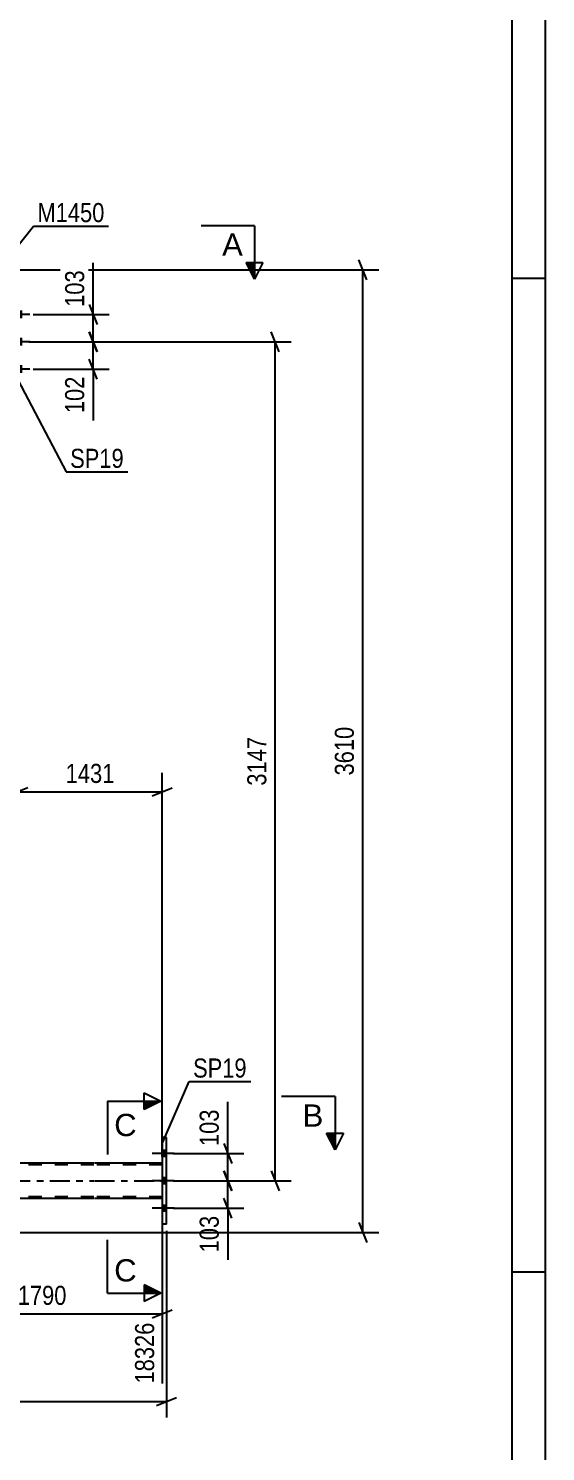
# Model space of a CAD drawing. Header units: millimetres. Extents: x 0 to 841, y 0 to 594.
# Drawn here: x 763.5 to 841, y 271.1 to 484.5 of the extents above; entities that cross this region are included whole.
import ezdxf

# ---------------------------------------------------------------- set-up
doc = ezdxf.new("R2010")
doc.units = ezdxf.units.MM
doc.linetypes.add('DXK_LINE_DOT2', pattern=[3.9198, 1.9599, -1.9599])
doc.linetypes.add('DXK_LINE_DOT3', pattern=[5.9187, 2.979, -0.9799, 0.9799, -0.9799])
doc.styles.add('Arial', font='ARIAL.TTF', dxfattribs={"height": 0.2})
doc.styles.add('Arial Narrow', font='ARIALN.TTF', dxfattribs={"height": 0.2})

# ---------------------------------------------------------------- blocks, each defined once
blk = doc.blocks.new('Unknown-318888112-1133')
at = {"color": 5, "linetype": 'Continuous'}
for p, q in [((841, 0), (841, 594)), ((836, 5), (836, 589)), ((841, 447), (836, 447)), ((841, 298), (836, 298))]:
    blk.add_line(p, q, dxfattribs=at)
blk = doc.blocks.new('Bolt-318888112-3851 - 3656')
at = {"linetype": 'Continuous'}
for points in [[(783.51, 316.21), (783.51, 315.33), (784.15, 315.33), (784.15, 316.21)], [(783.51, 316.21), (783.51, 315.33), (784.15, 315.33), (784.15, 316.21)], [(783.51, 316.21), (783.51, 315.33), (784.15, 315.33), (784.15, 316.21)], [(783.51, 312.11), (783.51, 311.23), (784.15, 311.23), (784.15, 312.11)], [(783.51, 312.11), (783.51, 311.23), (784.15, 311.23), (784.15, 312.11)], [(783.51, 308.01), (783.51, 307.13), (784.15, 307.13), (784.15, 308.01)], [(783.51, 308.01), (783.51, 307.13), (784.15, 307.13), (784.15, 308.01)], [(783.51, 308.01), (783.51, 307.13), (784.15, 307.13), (784.15, 308.01)]]:
    blk.add_hatch(color=1, dxfattribs=at).paths.add_polyline_path(points)
at = {"color": 1, "linetype": 'Continuous'}
for p, q in [((784.15, 316.21), (783.51, 316.21)), ((784.15, 316.21), (783.51, 316.21)), ((784.15, 316.21), (783.51, 316.21)), ((785.31, 315.77), (781.99, 315.77)), ((785.31, 315.77), (781.99, 315.77)), ((785.31, 315.77), (781.99, 315.77)), ((784.15, 315.33), (783.51, 315.33)), ((784.15, 315.33), (783.51, 315.33)), ((784.15, 315.33), (783.51, 315.33)), ((785.31, 311.67), (781.99, 311.67)), ((785.31, 311.67), (781.99, 311.67)), ((784.15, 312.11), (783.51, 312.11)), ((784.15, 312.11), (783.51, 312.11)), ((784.15, 311.23), (783.51, 311.23)), ((784.15, 311.23), (783.51, 311.23)), ((785.31, 307.57), (781.99, 307.57)), ((785.31, 307.57), (781.99, 307.57)), ((785.31, 307.57), (781.99, 307.57)), ((784.15, 308.01), (783.51, 308.01)), ((784.15, 308.01), (783.51, 308.01)), ((784.15, 308.01), (783.51, 308.01)), ((784.15, 307.13), (783.51, 307.13)), ((784.15, 307.13), (783.51, 307.13)), ((784.15, 307.13), (783.51, 307.13))]:
    blk.add_line(p, q, dxfattribs=at)
blk = doc.blocks.new('Bolt-318888112-3852 - 3656')
at = {"linetype": 'Continuous'}
for points in [[(761.89, 442.07), (761.89, 441.19), (762.53, 441.19), (762.53, 442.07)], [(761.89, 442.07), (761.89, 441.19), (762.53, 441.19), (762.53, 442.07)], [(761.89, 442.07), (761.89, 441.19), (762.53, 441.19), (762.53, 442.07)], [(761.89, 437.97), (761.89, 437.09), (762.53, 437.09), (762.53, 437.97)], [(761.89, 437.97), (761.89, 437.09), (762.53, 437.09), (762.53, 437.97)], [(761.89, 433.87), (761.89, 432.99), (762.53, 432.99), (762.53, 433.87)], [(761.89, 433.87), (761.89, 432.99), (762.53, 432.99), (762.53, 433.87)], [(761.89, 433.87), (761.89, 432.99), (762.53, 432.99), (762.53, 433.87)]]:
    blk.add_hatch(color=1, dxfattribs=at).paths.add_polyline_path(points)
at = {"color": 1, "linetype": 'Continuous'}
for p, q in [((762.53, 442.07), (761.89, 442.07)), ((762.53, 442.07), (761.89, 442.07)), ((762.53, 442.07), (761.89, 442.07)), ((763.69, 441.63), (760.37, 441.63)), ((763.69, 441.63), (760.37, 441.63)), ((763.69, 441.63), (760.37, 441.63)), ((762.53, 441.19), (761.89, 441.19)), ((762.53, 441.19), (761.89, 441.19)), ((762.53, 441.19), (761.89, 441.19)), ((763.69, 437.53), (760.37, 437.53)), ((763.69, 437.53), (760.37, 437.53)), ((762.53, 437.97), (761.89, 437.97)), ((762.53, 437.97), (761.89, 437.97)), ((762.53, 437.09), (761.89, 437.09)), ((762.53, 437.09), (761.89, 437.09)), ((763.69, 433.43), (760.37, 433.43)), ((763.69, 433.43), (760.37, 433.43)), ((763.69, 433.43), (760.37, 433.43)), ((762.53, 433.87), (761.89, 433.87)), ((762.53, 433.87), (761.89, 433.87)), ((762.53, 433.87), (761.89, 433.87)), ((762.53, 432.99), (761.89, 432.99)), ((762.53, 432.99), (761.89, 432.99)), ((762.53, 432.99), (761.89, 432.99))]:
    blk.add_line(p, q, dxfattribs=at)
blk = doc.blocks.new('Part-318888112-3914 - 3656')
at = {"color": 2, "linetype": 'Continuous'}
for p, q in [((784.15, 318.17), (783.51, 318.17)), ((783.51, 318.17), (783.51, 305.17)), ((784.15, 305.17), (784.15, 318.17)), ((784.15, 305.17), (783.51, 305.17))]:
    blk.add_line(p, q, dxfattribs=at)
blk = doc.blocks.new('Part-318888112-4008 - 3656')
at = {"color": 7, "linetype": 'DXK_LINE_DOT2'}
for p, q in [((773.29, 314.07), (97.86, 314.07)), ((783.51, 314.07), (773.39, 314.07)), ((783.51, 314.31), (783.51, 309.03)), ((773.29, 309.27), (97.86, 309.27)), ((783.51, 309.27), (773.39, 309.27))]:
    blk.add_line(p, q, dxfattribs=at)
at = {"color": 2, "linetype": 'Continuous'}
for p, q in [((773.29, 314.31), (673.13, 314.31)), ((783.51, 314.31), (773.39, 314.31)), ((773.29, 309.03), (673.13, 309.03)), ((783.51, 309.03), (773.39, 309.03))]:
    blk.add_line(p, q, dxfattribs=at)
at = {"color": 7, "linetype": 'DXK_LINE_DOT3'}
for p, q in [((97.86, 311.67), (773.29, 311.67)), ((773.39, 311.67), (783.51, 311.67))]:
    blk.add_line(p, q, dxfattribs=at)
blk = doc.blocks.new('StraightDimension-318888112-4480 - 3656')
at = {"color": 7, "linetype": 'Continuous'}
for p, q in [((747.52, 313.31), (747.52, 281.29)), ((783.51, 308.03), (783.51, 281.29)), ((749.02, 292.33), (746.02, 291.13)), ((747.52, 291.73), (783.51, 291.73)), ((782.01, 291.13), (785.01, 292.33))]:
    blk.add_line(p, q, dxfattribs=at)
at = {"color": 0}
blk.add_wipeout([(769.77, 292.48), (769.77, 296.68), (761.26, 296.68), (761.26, 292.48)], dxfattribs=at)
at = {"color": 0, "linetype": 'Continuous'}
blk.add_wipeout([(782.91, 291.03), (778.71, 291.03), (778.71, 280.69), (782.91, 280.69)], dxfattribs=at)
at = {"color": 3, "style": 'Arial Narrow'}
blk.add_text('1790', height=2.863, dxfattribs=at).set_placement((761.86, 293.08))
at = {"color": 3, "linetype": 'Continuous', "style": 'Arial Narrow'}
blk.add_text('18326', height=2.863, rotation=90.0002, dxfattribs=at).set_placement((782.31, 281.29))
blk = doc.blocks.new('StraightDimension-318888112-5151 - 3656')
at = {"color": 7, "linetype": 'Continuous'}
for p, q in [((785.15, 311.67), (795.75, 311.67)), ((792.75, 313.17), (793.95, 310.17)), ((793.35, 307.57), (793.35, 311.67)), ((785.15, 307.57), (795.75, 307.57)), ((793.95, 306.07), (792.75, 309.07))]:
    blk.add_line(p, q, dxfattribs=at)
at = {"color": 0}
blk.add_wipeout([(792.6, 307.05), (788.4, 307.05), (788.4, 300.36), (792.6, 300.36)], dxfattribs=at)
at = {"color": 7, "linetype": 'Continuous'}
blk.add_line((793.35, 307.57), (793.35, 299.84), dxfattribs=at)
blk.add_line((793.35, 307.57), (793.35, 299.84), dxfattribs=at)
at = {"color": 3, "style": 'Arial Narrow'}
blk.add_text('103', height=2.863, rotation=90.0002, dxfattribs=at).set_placement((792, 300.96))
blk = doc.blocks.new('StraightDimension-318888112-16916 - 3656')
at = {"color": 7, "linetype": 'Continuous'}
for p, q in [((764.17, 437.53), (775.57, 437.53)), ((772.57, 439.03), (773.77, 436.03)), ((773.17, 433.43), (773.17, 437.53)), ((764.17, 433.43), (775.57, 433.43)), ((773.77, 431.93), (772.57, 434.93))]:
    blk.add_line(p, q, dxfattribs=at)
at = {"color": 0}
blk.add_wipeout([(772.42, 432.91), (768.22, 432.91), (768.22, 426.22), (772.42, 426.22)], dxfattribs=at)
at = {"color": 7, "linetype": 'Continuous'}
blk.add_line((773.17, 433.43), (773.17, 425.7), dxfattribs=at)
blk.add_line((773.17, 433.43), (773.17, 425.7), dxfattribs=at)
at = {"color": 3, "style": 'Arial Narrow'}
blk.add_text('102', height=2.863, rotation=90.0002, dxfattribs=at).set_placement((771.82, 426.82))
blk = doc.blocks.new('StraightDimension-318888112-5141 - 3656')
at = {"color": 7, "linetype": 'Continuous'}
for p, q in [((792.75, 317.27), (793.95, 314.27)), ((785.15, 315.77), (795.75, 315.77)), ((793.35, 311.67), (793.35, 315.77)), ((785.15, 311.67), (795.75, 311.67)), ((793.95, 310.17), (792.75, 313.17))]:
    blk.add_line(p, q, dxfattribs=at)
at = {"color": 0}
blk.add_wipeout([(792.6, 322.98), (788.4, 322.98), (788.4, 316.3), (792.6, 316.3)], dxfattribs=at)
at = {"color": 7, "linetype": 'Continuous'}
blk.add_line((793.35, 315.77), (793.35, 323.51), dxfattribs=at)
blk.add_line((793.35, 315.77), (793.35, 323.51), dxfattribs=at)
at = {"color": 3, "style": 'Arial Narrow'}
blk.add_text('103', height=2.863, rotation=90.0002, dxfattribs=at).set_placement((792, 316.9))
blk = doc.blocks.new('StraightDimension-318888112-16943 - 3656')
at = {"color": 7, "linetype": 'Continuous'}
for p, q in [((760.28, 448.33), (816.01, 448.33)), ((814.21, 446.83), (813.01, 449.83)), ((813.61, 303.93), (813.61, 448.33)), ((813.01, 305.43), (814.21, 302.43)), ((674.13, 303.93), (816.01, 303.93))]:
    blk.add_line(p, q, dxfattribs=at)
at = {"color": 0}
blk.add_wipeout([(812.86, 380.39), (808.66, 380.39), (808.66, 371.88), (812.86, 371.88)], dxfattribs=at)
at = {"color": 3, "style": 'Arial Narrow'}
blk.add_text('3610', height=2.863, rotation=90.0002, dxfattribs=at).set_placement((812.26, 372.48))
blk = doc.blocks.new('StraightDimension-318888112-4207 - 3656')
at = {"color": 7, "linetype": 'Continuous'}
for p, q in [((763.53, 437.53), (802.88, 437.53)), ((801.08, 436.03), (799.88, 439.03)), ((800.48, 311.67), (800.48, 437.53)), ((785.15, 311.67), (802.88, 311.67)), ((799.88, 313.17), (801.08, 310.17))]:
    blk.add_line(p, q, dxfattribs=at)
at = {"color": 0}
blk.add_wipeout([(799.73, 378.86), (795.53, 378.86), (795.53, 370.35), (799.73, 370.35)], dxfattribs=at)
at = {"color": 3, "style": 'Arial Narrow'}
blk.add_text('3147', height=2.863, rotation=90.0002, dxfattribs=at).set_placement((799.13, 370.95))
blk = doc.blocks.new('StraightDimension-318888112-4524 - 3656')
at = {"color": 7, "linetype": 'Continuous'}
for p, q in [((784.15, 304.17), (784.15, 276.17)), ((46.13, 278.57), (784.15, 278.57)), ((782.65, 277.97), (785.65, 279.17))]:
    blk.add_line(p, q, dxfattribs=at)
blk = doc.blocks.new('StraightDimension-318888112-4535 - 3656')
at = {"color": 7, "linetype": 'Continuous'}
for p, q in [((761.89, 434.53), (761.89, 367.61)), ((783.51, 315.31), (783.51, 372.86)), ((763.39, 370.61), (760.39, 369.41)), ((761.89, 370.01), (783.51, 370.01)), ((782.01, 369.41), (785.01, 370.61))]:
    blk.add_line(p, q, dxfattribs=at)
at = {"color": 0}
blk.add_wipeout([(776.96, 370.76), (776.96, 374.96), (768.45, 374.96), (768.45, 370.76)], dxfattribs=at)
at = {"color": 3, "style": 'Arial Narrow'}
blk.add_text('1431', height=2.863, dxfattribs=at).set_placement((769.05, 371.36))
blk = doc.blocks.new('StraightDimension-318888112-16915 - 3656')
at = {"color": 7, "linetype": 'Continuous'}
for p, q in [((772.57, 443.13), (773.77, 440.13)), ((764.17, 441.63), (775.57, 441.63)), ((773.17, 437.53), (773.17, 441.63)), ((764.17, 437.53), (775.57, 437.53)), ((773.77, 436.03), (772.57, 439.03))]:
    blk.add_line(p, q, dxfattribs=at)
at = {"color": 0}
blk.add_wipeout([(772.42, 448.84), (768.22, 448.84), (768.22, 442.16), (772.42, 442.16)], dxfattribs=at)
at = {"color": 7, "linetype": 'Continuous'}
blk.add_line((773.17, 441.63), (773.17, 449.37), dxfattribs=at)
blk.add_line((773.17, 441.63), (773.17, 449.37), dxfattribs=at)
at = {"color": 3, "style": 'Arial Narrow'}
blk.add_text('103', height=2.863, rotation=90.0002, dxfattribs=at).set_placement((771.82, 442.76))
blk = doc.blocks.new('Mark-318888112-3926 - 3656')
at = {"color": 0}
blk.add_wipeout([(777.76, 418.61), (777.76, 421.61), (769.72, 421.61), (769.72, 418.61)], dxfattribs=at)
blk.add_wipeout([(777.76, 418.61), (777.76, 421.61), (769.72, 421.61), (769.72, 418.61)], dxfattribs=at)
at = {"color": 30, "linetype": 'Continuous'}
for p, q in [((761.89, 431.83), (769.12, 418.01)), ((769.12, 418.01), (778.36, 418.01))]:
    blk.add_line(p, q, dxfattribs=at)
at = {"color": 3, "style": 'Arial Narrow'}
blk.add_text('SP19', height=2.863, dxfattribs=at).set_placement((769.72, 418.61))
blk = doc.blocks.new('Mark-318888112-3875 - 3656')
at = {"color": 0}
blk.add_wipeout([(774.87, 455.47), (774.87, 458.47), (764.82, 458.47), (764.82, 455.47)], dxfattribs=at)
blk.add_wipeout([(774.87, 455.47), (774.87, 458.47), (764.82, 458.47), (764.82, 455.47)], dxfattribs=at)
at = {"color": 30, "linetype": 'Continuous'}
for p, q in [((758.19, 447.32), (764.22, 454.87)), ((764.22, 454.87), (775.47, 454.87))]:
    blk.add_line(p, q, dxfattribs=at)
at = {"color": 3, "style": 'Arial Narrow'}
blk.add_text('M1450', height=2.863, dxfattribs=at).set_placement((764.82, 455.47))
blk = doc.blocks.new('Mark-318888112-3910 - 3656')
at = {"color": 0}
blk.add_wipeout([(796.19, 327.17), (796.19, 330.17), (788.15, 330.17), (788.15, 327.17)], dxfattribs=at)
blk.add_wipeout([(796.19, 327.17), (796.19, 330.17), (788.15, 330.17), (788.15, 327.17)], dxfattribs=at)
at = {"color": 30, "linetype": 'Continuous'}
for p, q in [((783.63, 317.47), (787.55, 326.57)), ((787.55, 326.57), (796.79, 326.57))]:
    blk.add_line(p, q, dxfattribs=at)
at = {"color": 3, "style": 'Arial Narrow'}
blk.add_text('SP19', height=2.863, dxfattribs=at).set_placement((788.15, 327.17))
blk = doc.blocks.new('SectionMark-318888112-5402 - 3656')
at = {"color": 6, "linetype": 'Continuous'}
for p in [(809.43, 324.31), (810.68, 318.81)]:
    blk.add_line(p, (809.43, 316.31), dxfattribs=at)
at = {"color": 0, "linetype": 'Continuous'}
blk.add_wipeout([(807.68, 319.81), (807.68, 323.31), (804.57, 323.31), (804.57, 319.81)], dxfattribs=at)
at = {"linetype": 'Continuous'}
blk.add_hatch(color=6, dxfattribs=at).paths.add_polyline_path([(808.18, 318.81), (809.43, 318.81), (809.43, 316.31)])
at = {"color": 6, "linetype": 'Continuous'}
for p, q in [((809.43, 324.31), (801.43, 324.31)), ((808.18, 318.81), (810.68, 318.81)), ((809.43, 316.31), (808.18, 318.81))]:
    blk.add_line(p, q, dxfattribs=at)
at = {"color": 3, "linetype": 'Continuous', "style": 'Arial'}
blk.add_text('B', height=3.34, dxfattribs=at).set_placement((804.57, 319.81))
blk = doc.blocks.new('SectionMark-318888112-5406 - 3656')
at = {"linetype": 'Continuous'}
for points in [[(780.82, 322.39), (780.82, 323.64), (783.32, 323.64)], [(780.82, 294.84), (780.82, 296.09), (783.32, 294.84)]]:
    blk.add_hatch(color=6, dxfattribs=at).paths.add_polyline_path(points)
at = {"color": 6, "linetype": 'Continuous'}
for p, q in [((780.82, 322.39), (780.82, 324.89)), ((780.82, 324.89), (783.32, 323.64)), ((775.32, 323.64), (783.32, 323.64)), ((783.32, 323.64), (780.82, 322.39)), ((775.32, 294.84), (783.32, 294.84)), ((783.32, 294.84), (780.82, 296.09)), ((780.82, 296.09), (780.82, 293.59)), ((783.32, 294.84), (780.82, 293.59))]:
    blk.add_line(p, q, dxfattribs=at)
at = {"color": 0, "linetype": 'Continuous'}
for points in [[(779.69, 318.39), (779.69, 321.89), (776.32, 321.89), (776.32, 318.39)], [(779.69, 296.59), (779.69, 300.09), (776.32, 300.09), (776.32, 296.59)]]:
    blk.add_wipeout(points, dxfattribs=at)
at = {"color": 6, "linetype": 'Continuous'}
for p, q in [((775.32, 323.64), (775.32, 315.64)), ((775.32, 294.84), (775.32, 302.84))]:
    blk.add_line(p, q, dxfattribs=at)
at = {"color": 3, "linetype": 'Continuous', "style": 'Arial'}
for p in [(776.32, 318.39), (776.32, 296.59)]:
    blk.add_text('C', height=3.34, dxfattribs=at).set_placement(p)
blk = doc.blocks.new('SectionMark-318888112-5408 - 3656')
at = {"color": 6, "linetype": 'Continuous'}
for p in [(797.37, 454.93), (798.62, 449.43)]:
    blk.add_line(p, (797.37, 446.93), dxfattribs=at)
at = {"color": 0, "linetype": 'Continuous'}
blk.add_wipeout([(795.62, 450.43), (795.62, 453.93), (792.5, 453.93), (792.5, 450.43)], dxfattribs=at)
at = {"linetype": 'Continuous'}
blk.add_hatch(color=6, dxfattribs=at).paths.add_polyline_path([(796.12, 449.43), (797.37, 449.43), (797.37, 446.93)])
at = {"color": 6, "linetype": 'Continuous'}
for p, q in [((797.37, 454.93), (789.37, 454.93)), ((796.12, 449.43), (798.62, 449.43)), ((797.37, 446.93), (796.12, 449.43))]:
    blk.add_line(p, q, dxfattribs=at)
at = {"color": 3, "linetype": 'Continuous', "style": 'Arial'}
blk.add_text('A', height=3.34, dxfattribs=at).set_placement((792.5, 450.43))

msp = doc.modelspace()

# ---------------------------------------------------------------- block references
for name in ['Unknown-318888112-1133', 'Bolt-318888112-3852 - 3656', 'Part-318888112-3914 - 3656', 'Bolt-318888112-3851 - 3656', 'Part-318888112-4008 - 3656']:
    msp.add_blockref(name, (0, 0))

# ---------------------------------------------------------------- next in the draw order: block references
for name in ['StraightDimension-318888112-16916 - 3656', 'StraightDimension-318888112-4480 - 3656']:
    msp.add_blockref(name, (0, 0))

# ---------------------------------------------------------------- next in the draw order: block references
msp.add_blockref('StraightDimension-318888112-5151 - 3656', (0, 0))

# ---------------------------------------------------------------- next in the draw order: block references
msp.add_blockref('StraightDimension-318888112-5141 - 3656', (0, 0))

# ---------------------------------------------------------------- next in the draw order: block references
msp.add_blockref('StraightDimension-318888112-16943 - 3656', (0, 0))

# ---------------------------------------------------------------- next in the draw order: block references
msp.add_blockref('StraightDimension-318888112-4207 - 3656', (0, 0))

# ---------------------------------------------------------------- next in the draw order: block references
for name in ['StraightDimension-318888112-16915 - 3656', 'StraightDimension-318888112-4524 - 3656']:
    msp.add_blockref(name, (0, 0))

# ---------------------------------------------------------------- next in the draw order: block references
for name in ['Mark-318888112-3875 - 3656', 'StraightDimension-318888112-4535 - 3656']:
    msp.add_blockref(name, (0, 0))

# ---------------------------------------------------------------- next in the draw order: block references
for name in ['SectionMark-318888112-5408 - 3656', 'Mark-318888112-3926 - 3656', 'Mark-318888112-3910 - 3656']:
    msp.add_blockref(name, (0, 0))

# ---------------------------------------------------------------- next in the draw order: block references
msp.add_blockref('SectionMark-318888112-5402 - 3656', (0, 0))

# ---------------------------------------------------------------- next in the draw order: block references
msp.add_blockref('SectionMark-318888112-5406 - 3656', (0, 0))

doc.saveas('drawing.dxf')
